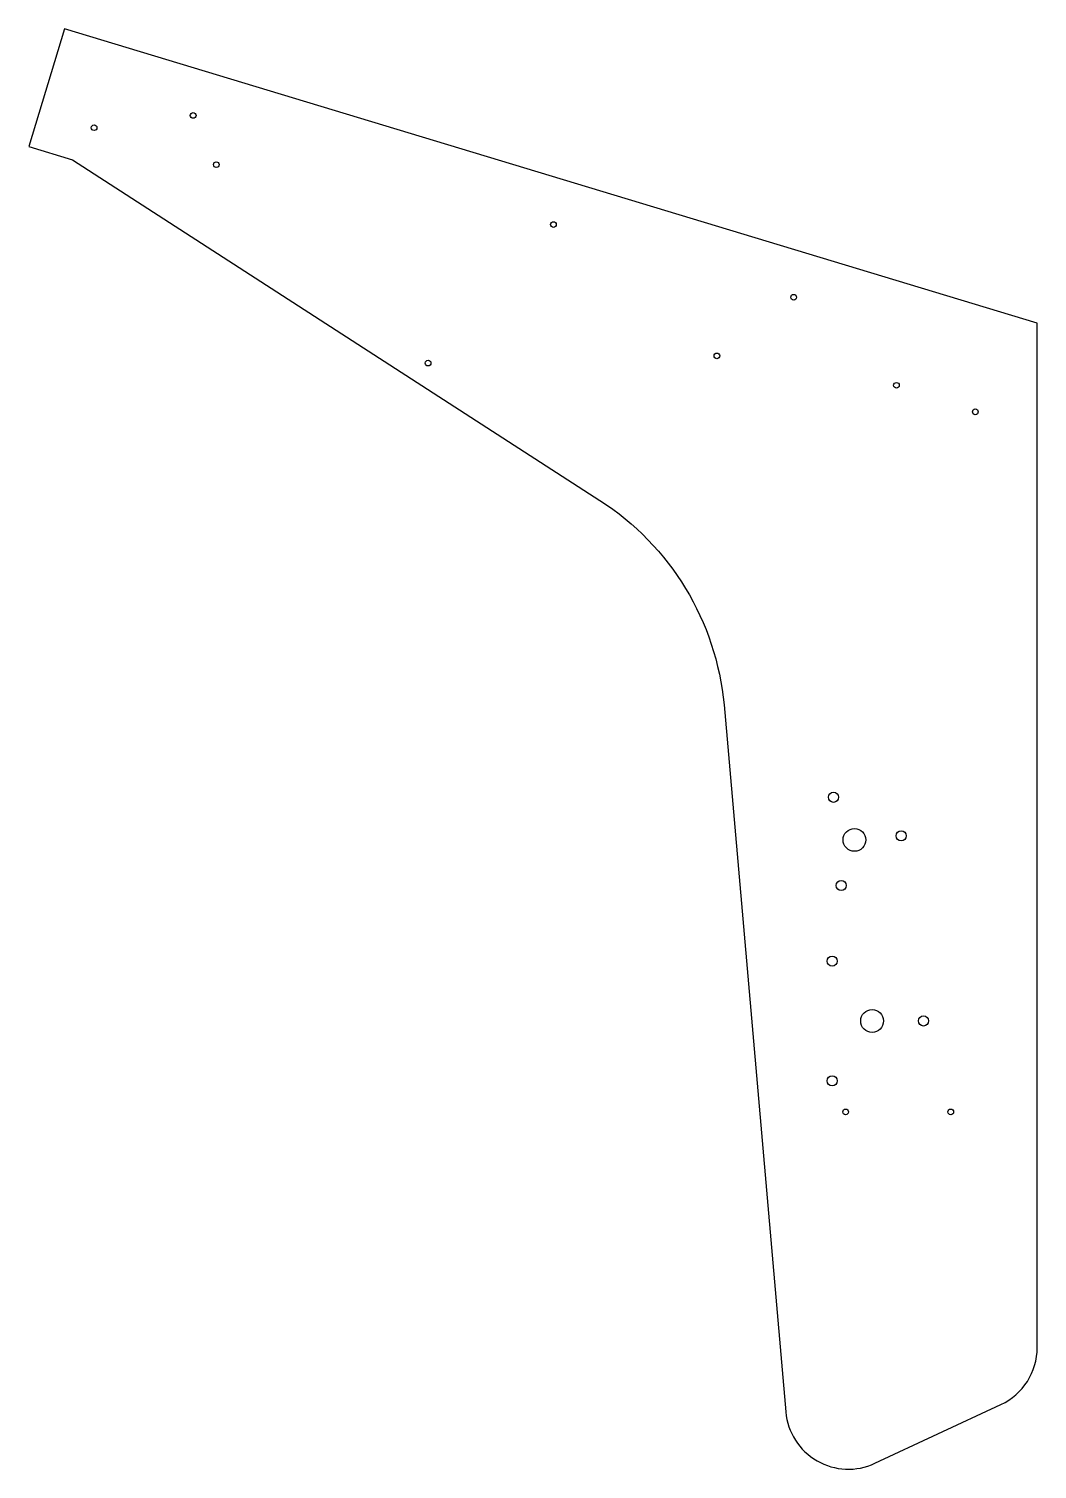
# Model space of a CAD drawing. Header units: inches. Extents: x -16.7 to 5.4, y -15.1 to 16.5.
import ezdxf

# ---------------------------------------------------------------- set-up
doc = ezdxf.new("R2010")
doc.units = ezdxf.units.IN
doc.layers.get('0').update_dxf_attribs({"linetype": 'CONTINUOUS'})

msp = doc.modelspace()

# ---------------------------------------------------------------- linework, layer by layer
msp.add_lwpolyline([(-4.135, 6.143, -0.230069), (-1.415, 1.66), (-0.06, -13.828, 0.520567), (1.891, -14.954), (4.654, -13.666, 0.291473), (5.448, -12.419), (5.448, 10.021), (-15.87, 16.473), (-16.651, 13.893), (-15.694, 13.603)], format="xyb", close=True)
for centre, radius in [((-13.049, 14.575), 0.0625), ((-15.22, 14.307), 0.0625), ((-12.542, 13.497), 0.0625), ((-5.153, 12.185), 0.0625), ((0.111, 10.592), 0.0625), ((-7.901, 9.15), 0.0625), ((-1.572, 9.308), 0.0625), ((2.364, 8.663), 0.0625), ((4.092, 8.082), 0.0625), ((0.985, -0.363), 0.111), ((1.443, -1.296), 0.25), ((2.466, -1.207), 0.111), ((1.154, -2.294), 0.111), ((0.955, -3.951), 0.111), ((1.83, -5.263), 0.25), ((2.955, -5.263), 0.111), ((0.955, -6.576), 0.111), ((1.25, -7.255), 0.0625), ((3.553, -7.255), 0.0625)]:
    msp.add_circle(centre, radius)

doc.saveas('drawing.dxf')
